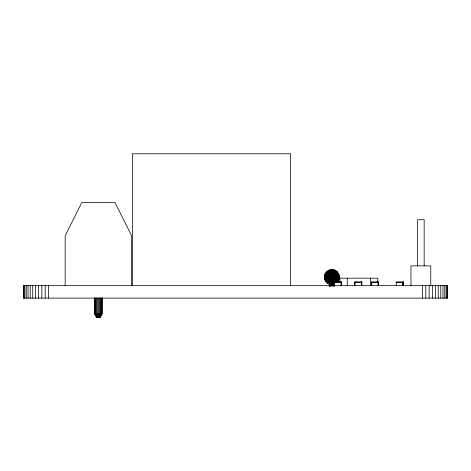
<?xml version="1.0" encoding="UTF-8"?>
<svg xmlns="http://www.w3.org/2000/svg" width="471" height="471" viewBox="0 0 471 471"><rect width="100%" height="100%" fill="white"/><g stroke="black" fill="none" stroke-linecap="round" stroke-linejoin="round"><path stroke-width="0.71" d="M334.363 281.381C336.206 280.304 337.159 278.008 336.618 275.935C334.645 273.033 328.546 272.75 328.44 277.189L329.706 278.479L333.762 279.009L337.095 282.341C342.552 277.278 337.189 267.546 329.959 269.806C322.959 271.325 322.452 282.288 329.347 284.319M336.83 282.082L338.62 278.979L339.32 275.211L334.428 276.524L329.364 277.189C329.441 279.574 332.555 280.94 334.345 279.491L334.098 277.731C332.343 275.765 327.645 277.719 330.177 280.31C331.949 280.363 335.635 279.974 334.098 277.278L333.185 276.159C331.06 274.899 328.057 277.619 330.177 279.568C331.29 280.151 335.493 281.37 334.098 278.761L331.296 278.32L329.447 279.244L330.177 280.569L333.185 280.068M329.464 283.984C326.456 283.077 324.978 280.033 324.295 277.189C324.643 269.124 336.983 267.198 338.979 275.305L338.62 278.979L337.919 280.639M335.646 282.488C338.072 281.004 338.584 278.025 338.608 275.4C336.724 267.693 325.025 269.547 324.654 277.189L324.902 279.073L324.295 277.189L339.585 277.189L339.32 275.211M327.616 281.511L326.014 278.779L325.826 277.189C326.338 270.955 335.799 269.324 337.442 275.712L336.618 278.443L334.139 280.999L334.993 282.482L337.236 280.245L338.249 275.5C336.429 268.211 325.437 269.989 325.031 277.189C325.767 279.703 326.986 282.476 329.724 283.283M332.585 280.28C339.356 275.612 326.067 272.939 330.177 279.915L333.703 280.569L335.758 278.214L336.618 275.935C335.046 270.307 327.274 272.203 326.238 277.189L327.004 280.039L329.088 282.123M330.695 276.159C329.841 277.013 328.699 278.697 330.177 279.568C326.385 273.857 337.53 273.939 333.703 279.568L329.782 280.245L329.447 280.08L329.782 278.761M338.608 278.979L339.22 277.189L338.62 275.4L338.855 277.189L338.231 278.873L338.855 277.189L338.249 275.5C338.013 277.996 337.018 280.734 334.787 282.123M329.529 278.196L330.695 279.591L333.703 280.31C336.17 277.961 331.272 276.701 329.782 278.226L329.529 280.533L329.782 279.915L333.185 279.692C338.614 272.521 324.107 274.646 331.296 280.433L334.434 280.516L333.703 278.567M329.618 283.095C322.947 280.81 325.626 269.753 332.65 270.89C338.06 271.284 340.262 278.938 335.894 282.153M337.842 279.509L338.213 276.247M331.937 274.617C334.657 274.622 335.146 278.161 333.703 279.915L333.185 279.933M331.296 286.097L331.296 274.781C329.123 275.388 328.97 278.355 330.177 279.915L330.695 279.809A2.49 1.513 0 0 0 333.703 279.568L334.434 278.491L334.098 277.278M330.177 279.279C328.958 277.878 329.317 275.282 331.296 274.829M334.993 271.897L336.276 272.85L337.842 275.606L337.442 278.667M329.594 283.642C326.721 282.777 325.361 279.874 324.654 277.189L324.902 275.305L325.632 278.879L325.632 275.5M327.616 272.868L326.014 275.6L325.826 277.189L326.432 278.667M326.432 275.712L326.238 277.189L327.369 279.827L329.3 281.758M333.915 269.806L332.608 274.699C331.013 274.287 329.341 275.541 329.364 277.189L334.428 277.855L339.32 279.168L337.342 282.594M329.529 286.368L329.529 276.542L329.447 286.386M334.575 281.758C343.647 275.282 327.734 266.097 326.662 277.189C327.675 280.822 331.861 280.375 334.734 279.986L335.758 278.214L336.188 276.053C334.492 272.156 328.016 272.509 327.987 277.189L329.306 278.708L333.227 279.421L333.915 280.61L335.752 279.391C339.391 273.092 327.533 269.912 327.539 277.189C328.893 282.017 337.625 279.026 333.185 275.029L333.185 286.103M339.32 279.168L339.585 277.189L338.973 279.073L339.585 277.189M329.447 277.219L329.529 276.577M329.529 276.677C329.094 278.255 330.424 279.697 331.937 279.927M329.529 276.848L329.782 278.714A2.496 2.161 0 0 0 331.296 279.727L331.937 280.433L333.185 279.091L333.703 279.197L334.345 279.486L334.098 280.551L334.434 280.516M98.886 317.236L99.369 313.916L99.369 297.978M329.447 277.637L329.529 277.078M329.529 280.533L330.177 278.567M333.703 276.106L333.185 276.159C337.26 279.215 329.382 281.576 328.899 277.189L329.788 275.04L332.844 273.81M329.529 277.707L329.782 279.044A2.49 1.76 0 0 0 331.296 279.868L329.782 279.332L329.447 279.65L330.177 280.31M334.345 280.533C333.804 278.909 329.046 280.533 329.447 277.189L329.782 278.455A2.496 2.408 0 0 0 331.296 279.633L330.177 278.95L329.529 277.837M326.038 274.87L325.667 278.131M335.576 282.388C340.71 279.256 337.925 270.501 331.937 270.796C325.714 270.507 323.206 279.868 328.74 282.73M331.031 280.569L331.272 279.68L334.969 278.938L335.894 277.189L335.364 275.211L333.686 274.157L331.031 273.81M99.34 317.236L100.276 313.916L100.276 297.978M329.782 277.278L329.447 280.516M329.782 277.731L329.447 278.85L329.782 279.474A2.496 1.248 0 0 0 331.296 280.057M326.644 280.245L325.408 277.189L326.014 275.6L326.144 276.66M338.472 277.189L337.866 278.779L338.455 277.189L338.249 275.5M326.032 278.773L325.426 277.189L326.032 275.606M99.728 317.236L101.047 313.916L101.047 297.978M326.397 273.992L325.543 277.189L326.397 280.386M327.745 274.77L326.662 277.189L326.845 278.555L329.517 281.381L328.116 283.807M330.177 278.95C331.443 280.327 333.939 279.668 334.345 277.837M332.726 274.252L334.41 274.717L335.317 276.283C334.634 277.896 333.497 280.298 331.296 279.597M337.254 280.257L337.66 279.274M334.516 277.189L334.875 276.4L333.456 274.558M334.345 278.196L333.185 279.509M100.023 317.236L101.642 313.916L101.642 297.978M100.211 317.236L102.013 313.916L102.013 297.978M329.782 279.915L330.177 279.197L333.185 279.091M102.142 297.978L102.142 313.916L100.276 317.236L96.537 317.236L94.665 313.916L94.665 297.978M335.758 270.572L333.227 274.958C331.131 274.74 328.346 274.776 327.539 277.189L328.128 279.391L329.741 280.999L330.654 279.421A2.49 2.302 0 0 0 333.703 279.073L334.345 278.037L334.345 276.677M329.529 280.492L330.177 279.851L331.296 280.433M333.703 276.913L331.296 276.459L330.177 277.413L330.695 277.772M333.703 280.31L334.345 279.173L334.098 277.731M330.177 276.477L330.695 275.759M334.098 278.438L333.185 279.35L331.937 279.68M332.585 279.597C335.741 278.891 334.333 273.963 331.272 274.699L329.959 269.806M330.695 279.362A2.49 2.467 0 0 0 333.185 279.362L334.098 278.508L334.345 276.542L334.345 286.368M325.32 273.368L329.706 275.9L334.428 276.524L329.453 276.524L328.899 277.189L329.306 278.708L331.154 280.127M329.782 278.226L329.447 279.244L330.177 279.915M336.135 279.609L337.636 277.189L337.442 275.712M333.185 280.445L333.703 279.851L334.098 280.475M333.703 279.915L334.345 278.885L334.345 277.078M332.585 280.433L333.703 279.197L334.345 280.492M326.533 282.594L330.118 279.009L333.762 279.009L335.317 278.096L335.758 276.165L334.969 275.441L331.272 274.699M337.342 271.785L333.762 275.37L335.317 276.283L335.434 277.189L334.086 279.338L332.726 280.127M327.598 272.85L328.882 271.897M333.686 280.221L335.364 279.168L336.783 277.189L337.036 275.823L336.135 274.77M333.703 278.967L333.185 279.35L334.098 278.508L334.434 277.189L334.428 285.667M333.185 277.772L333.703 277.413L333.185 276.636M334.098 279.974L334.434 279.244L334.098 278.226M325.32 281.01L329.706 278.479L334.169 278.479L338.561 281.01M338.561 273.368L334.169 275.9L329.706 275.9L329.005 276.4L328.44 277.189L328.558 278.096L330.189 280.221M330.177 276.913L330.695 276.636M333.185 279.692L334.098 279.044L334.345 277.707M328.87 271.879L331.937 271.078L335.005 271.879M324.554 279.168L329.453 277.855L334.428 277.855M330.418 274.558L328.517 275.211L327.686 276.053L327.098 277.189L327.745 279.609M329.782 280.475L330.695 280.445M333.227 279.421L330.654 279.421L329.782 278.438M331.272 279.68L334.41 279.662L334.098 278.761M334.369 281.923L341.469 281.923L341.469 285.667M361.869 285.249L361.828 285.667L361.887 281.923L354.781 281.923L354.781 285.667M378.501 281.923L371.401 281.923L371.46 285.667M334.381 282.341L341.457 282.341M354.798 282.341L361.869 282.341L361.828 281.923M371.413 282.341L378.49 282.341M396.264 282.341L403.253 282.341M334.381 285.249L334.81 285.249M341.028 285.249L341.069 285.667L341.01 281.923L341.069 282.341M341.457 285.249L341.41 285.667M361.44 285.249L361.481 285.667M371.413 285.249L371.843 285.249M94.665 313.916L102.142 313.916M331.154 274.252L329.147 274.393L327.263 275.935L327.098 277.189L327.686 278.332L329.965 280.61M331.937 274.74L332.585 274.829L332.585 286.097M331.937 269.907L333.821 270.154M329.453 277.855L334.169 278.479L334.875 277.978L334.975 277.189L334.875 276.4L334.169 275.9A2.573 2.573 0 0 1 332.608 279.68L332.844 280.569M330.418 279.821L328.517 279.168L327.987 277.189L328.558 276.283L330.118 275.37L326.533 271.785M329.453 276.524L324.554 275.211L324.654 277.189L325.961 280.639M327.598 281.528L328.882 282.482M326.792 282.341L328.299 283.495M330.695 279.091L331.296 279.762M330.177 279.073L329.529 278.037M328.116 270.572L330.654 274.958M96.596 317.236L94.795 313.916L94.795 297.978M96.785 317.236L95.166 313.916L95.166 297.978M97.085 317.236L95.76 313.916L95.76 297.978M97.468 317.236L96.537 313.916L96.537 297.978M97.921 317.236L97.438 313.916L97.438 297.978M338.979 275.305L339.226 277.189M337.842 275.606L338.072 277.189M334.345 276.577L334.345 277.925L333.703 279.279A2.49 1.972 0 0 1 330.695 279.591M325.261 278.979L325.261 275.4L325.408 277.189M334.345 276.848L334.434 277.637M447.373 285.667L447.373 298.125M447.032 285.667L447.032 298.125M446.137 285.667L446.137 298.125M444.771 285.667L444.771 298.125M442.976 285.667L442.976 298.125M440.785 285.667L440.785 298.125M438.248 285.667L438.248 298.125M435.422 285.667L435.422 298.125M432.354 285.667L432.354 298.125M430.759 285.667L430.759 265.88L410.971 265.88L410.971 285.667M429.128 285.667L429.128 298.125M425.802 285.667L425.802 298.125M424.165 265.88L424.165 219.716L417.565 219.716L417.565 265.88M422.452 285.667L422.452 298.125M403.311 285.667L403.311 281.923L396.205 281.923L396.264 285.667M403.253 281.923L403.253 285.667M402.905 281.923L402.905 285.667M402.852 281.923L402.852 285.667M396.606 281.923L396.606 282.341M378.443 281.923L378.443 285.667M378.101 281.923L378.101 285.667M377.771 282.264L377.771 278.184L339.909 278.184L339.909 282.264M371.802 281.923L371.802 285.667M370.442 278.184L370.442 285.667M361.481 281.923L361.481 282.341M361.428 281.923L361.428 285.667M355.187 281.923L355.187 282.341M354.84 281.923L354.84 285.667M347.239 278.184L347.239 285.667M341.41 281.923L341.41 282.341M334.769 281.923L334.769 282.341M334.098 286.356L334.098 275.941L333.703 275.464L333.703 286.109M331.937 269.547L331.937 286.097M330.695 275.029L330.695 286.103M330.177 286.109L330.177 275.429L329.782 275.982L329.782 286.356M290.648 285.667L290.648 153.764L132.369 153.764L132.369 285.667M131.639 285.667L131.639 235.812L115.024 202.577L81.789 202.577L65.169 235.812L65.169 285.667M98.404 297.978L98.404 317.236M48.548 285.667L48.548 298.125M45.198 285.667L45.198 298.125M41.872 285.667L41.872 298.125M38.646 285.667L38.646 298.125M35.584 285.667L35.584 298.125M32.752 285.667L32.752 298.125M30.215 285.667L30.215 298.125M28.024 285.667L28.024 298.125M26.229 285.667L26.229 298.125M24.863 285.667L24.863 298.125M23.968 285.667L23.968 298.125M23.627 285.667L23.627 298.125M447.45 285.667L23.55 285.667L23.55 298.125L447.45 298.125L447.45 285.667"/></g></svg>
